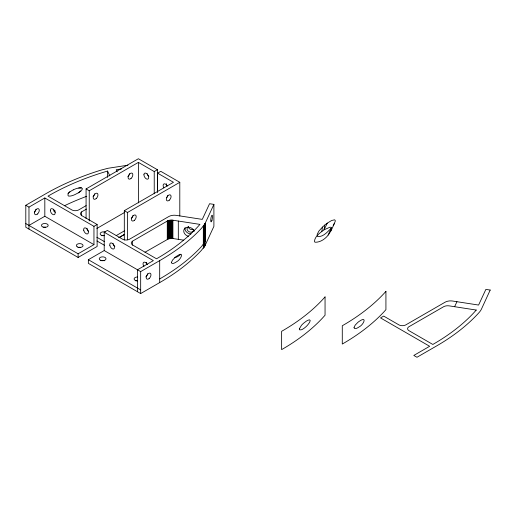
<?xml version="1.0" encoding="UTF-8"?>
<svg xmlns="http://www.w3.org/2000/svg" width="516" height="516" viewBox="0 0 516 516"><rect width="100%" height="100%" fill="white"/><g stroke="black" fill="none" stroke-linecap="round" stroke-linejoin="round"><path stroke-width="0.77" d="M80.735 187.843L81.373 187.876L78.264 188.063M327.279 223.157L324.732 225.086L324.054 229.826C320.172 232.774 314.908 236.109 314.438 241.398L314.966 242.23C322.384 242.636 330.143 235.141 331.672 228.02L331.072 227.356L329.918 227.214L324.054 229.826L327.279 223.157L331.562 220.532L334.574 219.81L335.226 220.371L335.187 221.596L333.168 225.569M321.803 231.407L322.474 227.085L324.732 225.086M317.108 234.503L318.856 231.116L322.474 227.085M328.073 235.044L331.356 227.975M104.213 250.557L140.668 271.603L159.689 260.619A236.979 136.817 0 0 0 201.44 228.336L204.942 223.815L213.895 204.388L209.56 203.717L202.291 219.39L176.304 215.372A7.766 4.483 0 0 0 168.803 216.533L129.232 239.379A5.044 2.909 0 0 1 122.892 239.379L107.38 230.42L104.213 232.252L104.213 250.557L88.359 259.709L88.359 263.366L140.668 293.565L159.689 282.587A236.979 136.817 0 0 0 201.44 250.299L204.942 245.784L213.895 226.35L213.895 204.388M330.911 231.045L334.349 223.615M454.622 306.704L456.944 301.705M159.689 278.924A236.979 136.817 0 0 0 201.44 246.635L205.245 241.501L205.245 223.196M69.834 191.675L67.964 193.655M81.644 190.262L82.476 188.772L81.644 187.927M330.885 228.504C327.357 231.987 323.068 237.237 317.624 236.496L317.076 235.715M180.89 254.182L179.529 255.323A23.904 11.675 -66.7 0 1 178.181 256.278L177.156 256.878A14.067 7.114 -65.5 0 1 176.362 257.213L174.692 257.387M79.064 192.352L81.141 190.726A15.822 10.539 -50.7 0 1 79.909 191.739L78.264 192.874M86.475 209.083L81.618 211.889A5.044 2.909 0 0 0 81.618 215.546L97.131 224.505L97.131 246.467L78.109 257.452L25.8 227.246L25.8 205.284L44.821 194.306A236.979 136.817 0 0 1 100.743 170.196L108.038 168.274L127.916 165.204M25.8 205.284L28.973 207.116L44.821 197.963L93.957 226.331L97.131 224.505M86.075 218.636L86.075 188.933L138.385 158.734L157.406 169.712L157.406 192.191M28.973 225.421L44.821 216.269L93.957 244.636L93.957 226.331M86.075 188.933L89.242 190.759L138.385 162.392L154.232 171.544L157.406 169.712M86.12 205.626L78.445 210.057A5.044 2.909 0 0 1 72.105 210.057L47.994 196.132A232.561 134.263 0 0 1 102.865 172.473L107.58 171.06L109.837 175.917M157.599 192.216L157.599 173.157L160.773 171.325L179.794 182.309L179.794 216.023M124.311 240.063L124.311 210.676L173.453 182.309L157.599 173.157M96.86 228.465L124.543 212.482M124.311 210.676L127.484 212.508L179.794 182.309M25.8 223.589L78.109 253.788L93.957 244.636M116.171 235.619L124.472 230.82M118.841 237.631L124.382 234.432M119.048 237.618L124.627 234.399M132.406 241.211L167.274 221.074L169.403 220.293L172.899 220.203L199.95 224.389L197.493 227.111A232.561 134.263 0 0 1 156.522 258.793L132.406 244.868A5.044 2.909 0 0 1 132.406 241.211L132.406 245.184M144.957 252.266L168.48 238.844L172.409 238.444L183.722 240.179M78.2 192.913L74.607 194.745A23.904 15.641 -52.3 0 1 72.795 195.441L71.427 195.841A14.067 9.017 -53.8 0 1 70.421 196.048C66.287 197.177 67.906 192.5 70.421 191.61A14.067 9.017 -53.8 0 1 71.427 190.901L71.93 190.604A21.42 14.016 -52.3 0 1 73.195 189.914M73.246 189.888L74.156 189.456A24.355 15.944 -52.2 0 1 75.981 188.714L78.2 188.076M121.666 168.867L116.235 169.706L117.203 171.796M79.064 187.934L80.741 187.785M104.213 232.252L153.349 260.619L137.501 269.771L137.501 291.74M96.827 237.237L104.406 241.611M96.944 240.966L104.419 245.281M88.359 259.709L140.668 289.908M205.097 223.512L205.097 241.81M204.942 223.815L204.942 245.784M204.775 224.125L204.775 246.087M204.594 224.428L204.594 246.396M204.407 224.737L204.407 246.7M204.213 225.034L204.213 247.003M204.007 225.337L204.007 247.299M203.788 225.634L203.788 247.596M203.562 225.924L203.562 247.893M203.33 226.221L203.33 248.183M178.317 221.041L178.317 239.347M172.899 220.203L172.899 238.508M172.409 220.139L172.409 238.444M171.899 220.1L171.899 238.405M171.396 220.087L171.396 238.392M170.886 220.1L170.886 238.405M170.383 220.139L170.383 238.444M169.887 220.203L169.887 238.508M169.403 220.293L169.403 238.598M168.932 220.403L168.932 238.708M168.48 220.538L168.48 238.844M168.055 220.7L168.055 238.998M167.648 220.874L167.648 239.179M167.274 221.074L167.274 239.379M159.689 260.619L159.689 282.587M154.232 171.544L154.232 193.784M140.668 271.603L140.668 293.565M138.385 162.392L138.385 202.904M127.484 212.508L127.484 239.805M107.58 171.06L107.58 177.427M89.242 190.759L89.242 220.945M81.618 211.889L81.618 215.811M78.109 253.788L78.109 257.452M44.821 197.963L44.821 216.269M28.973 207.116L28.973 229.078M94.712 193.81A3.36 1.941 -60 0 1 93.028 196.719M129.587 173.673A3.36 1.941 -60 0 1 127.904 176.588M163.843 187.856A3.36 1.941 60 0 1 163.843 183.973A3.36 1.941 60 0 1 167.21 185.915M167.016 186.024A3.36 1.941 60 0 1 166.32 183.677M167.823 195.422A3.36 1.941 -60 0 1 166.713 197.725M132.954 215.553A3.36 1.941 -60 0 1 131.27 218.462M148.866 176.588A3.36 1.941 60 0 1 147.183 173.673M104.38 235.651A3.36 1.941 0 0 1 100.175 233.522A3.36 1.941 0 0 1 105.193 232.09M101.833 235.754A3.36 1.941 0 0 1 104.38 235.56M114.862 246.59A3.36 1.941 60 0 1 112.972 243.313M100.943 260.774A3.36 1.941 0 0 1 104.309 260.774M188.463 236.302A5.605 4.418 24.9 0 1 183.728 231.129A5.605 4.418 24.9 0 1 188.237 227.214A5.605 4.418 24.9 0 1 194.287 231.252M190.978 234.012A5.605 4.418 24.9 0 1 184.986 227.685M193.494 229.349A3.36 2.651 24.9 0 1 191.307 232.135A3.36 2.651 24.9 0 1 187.36 230.084A3.36 2.651 24.9 0 1 188.559 226.782M137.501 280.865A3.36 1.941 0 0 1 134.134 278.924A3.36 1.941 0 0 1 137.501 276.982M147.724 273.699A3.36 1.941 -60 0 1 146.299 276.395M145.867 276.789A3.36 1.941 -60 0 1 145.725 276.899M193.371 229.381A3.36 2.651 24.9 0 1 188.237 226.711M143.925 266.462A3.36 1.941 60 0 1 143.725 262.296A3.36 1.941 60 0 1 147.241 264.482M146.983 264.456A3.36 1.941 60 0 1 146.338 262.934M146.299 262.747A3.36 1.941 60 0 1 146.241 262.373M135.818 280.904A3.36 1.941 0 0 1 137.501 280.646M53.761 211.199A232.561 134.263 0 0 1 55.064 210.496M64.455 205.736A232.561 134.263 0 0 1 86.74 196.286M36.03 209.212A3.36 1.941 -60 0 1 34.314 212.179M55.451 212.282A3.36 1.941 60 0 1 55.025 211.889M54.889 211.741A3.36 1.941 60 0 1 53.606 209.186M78.825 247.338A3.36 1.941 0 0 1 80.567 247.338M43.95 227.201A3.36 1.941 0 0 1 45.692 227.201M88.468 231.265A3.36 1.941 60 0 1 86.991 228.814M86.946 228.62A3.36 1.941 60 0 1 86.869 228.246M171.441 262.341C171.486 264.405 174.266 263.225 175.253 262.579A18.634 9.746 -64.3 0 0 176.53 261.786C181.219 259.516 184.863 250.408 176.53 256.291A18.634 9.746 -64.3 0 0 175.253 257.265L172.583 260.019L171.441 262.341M354.034 327.466C354.079 329.531 356.859 328.35 357.846 327.705A18.634 9.746 -64.3 0 0 359.123 326.912C363.812 324.641 367.457 315.54 359.123 321.416A18.634 9.746 -64.3 0 0 357.846 322.39L355.176 325.145L354.034 327.466M299.306 328.924L299.796 329.911L301.467 329.737A14.067 7.114 -65.5 0 0 302.266 329.401L303.285 328.802A23.904 11.675 -66.7 0 0 304.634 327.847L305.994 326.705A15.822 7.469 -67.8 0 0 309.6 322.332L310.226 320.559L309.6 319.868A15.822 7.456 -67.8 0 0 305.994 321.384L303.582 323.222A21.42 10.462 -66.7 0 0 302.634 324.093L302.266 324.467A14.067 7.114 -65.5 0 0 301.467 325.299L299.306 328.924M490.2 290.05L481.551 308.865A30.141 17.402 0 0 1 479.138 312.464L477.752 313.999A236.979 136.817 0 0 1 435.994 346.288L416.973 357.265L413.806 355.44L429.654 346.288L380.518 317.914L383.691 316.089L399.197 325.041A5.044 2.909 0 0 0 405.544 325.041L445.108 302.195A7.766 4.483 0 0 1 452.609 301.034L478.596 305.053L485.872 289.386L490.2 290.05M385.923 291.346L384.033 293.462A236.979 136.817 0 0 1 342.282 325.751L342.282 344.049A236.979 136.817 0 0 0 384.033 311.767L385.923 309.652L385.923 291.346M325.054 296.913L322.597 299.635A232.561 134.263 0 0 1 281.626 331.317L281.626 349.622A232.561 134.263 0 0 0 322.603 317.933L325.054 315.218L325.054 296.913M476.255 310.051L473.804 312.773A232.561 134.263 0 0 1 432.827 344.456L408.711 330.53A5.044 2.909 0 0 1 408.711 326.873L443.586 306.743A5.824 3.36 0 0 1 449.21 305.872L476.255 310.051M50.374 210.47L50.368 210.296A3.36 1.941 60 0 1 53.909 209.967A3.36 1.941 60 0 1 54.006 214.746A3.36 1.941 60 0 1 50.374 210.47M131.07 178.413A3.36 1.941 -60 0 0 132.141 173.208A3.36 1.941 -60 0 0 128.161 176.736A3.36 1.941 -60 0 0 131.07 178.413M96.202 198.55A3.36 1.941 -60 0 0 97.266 193.339A3.36 1.941 -60 0 0 93.286 196.867A3.36 1.941 -60 0 0 96.202 198.55M143.932 174.743A3.36 1.941 60 0 0 147.499 179.181A3.36 1.941 60 0 0 147.499 174.427A3.36 1.941 60 0 0 143.932 174.743M169.312 200.163A3.36 1.941 -60 0 0 170.377 194.951A3.36 1.941 -60 0 0 166.397 198.479A3.36 1.941 -60 0 0 169.312 200.163M134.437 220.293A3.36 1.941 -60 0 0 135.508 215.088A3.36 1.941 -60 0 0 131.528 218.616A3.36 1.941 -60 0 0 134.437 220.293M211.941 220.3A3.36 0.703 -81.3 0 0 212.102 215.217A3.36 0.703 -81.3 0 0 210.734 220.113A3.36 0.703 -81.3 0 0 211.941 220.3M149.137 278.537A3.36 1.941 -60 0 0 150.33 273.299A3.36 1.941 -60 0 0 146.318 276.699A3.36 1.941 -60 0 0 149.137 278.537M100.246 260.167A3.36 1.941 0 0 0 105.877 259.296A3.36 1.941 0 0 0 101.755 256.916A3.36 1.941 0 0 0 100.246 260.167M109.824 245.268A3.36 1.941 60 0 0 113.765 248.918A3.36 1.941 60 0 0 112.823 243.745A3.36 1.941 60 0 0 109.824 245.268M43.138 227.098A3.36 1.941 0 0 0 48.181 225.421A3.36 1.941 0 0 0 43.138 223.738A3.36 1.941 0 0 0 43.138 227.098M83.721 230.201A3.36 1.941 60 0 0 87.662 233.851A3.36 1.941 60 0 0 86.72 228.678A3.36 1.941 60 0 0 83.721 230.201M37.436 214.05A3.36 1.941 -60 0 0 38.629 208.812A3.36 1.941 -60 0 0 34.617 212.211A3.36 1.941 -60 0 0 37.436 214.05M77.316 246.925A3.36 1.941 0 0 0 82.941 246.055A3.36 1.941 0 0 0 78.825 243.675A3.36 1.941 0 0 0 77.316 246.925"/></g></svg>
